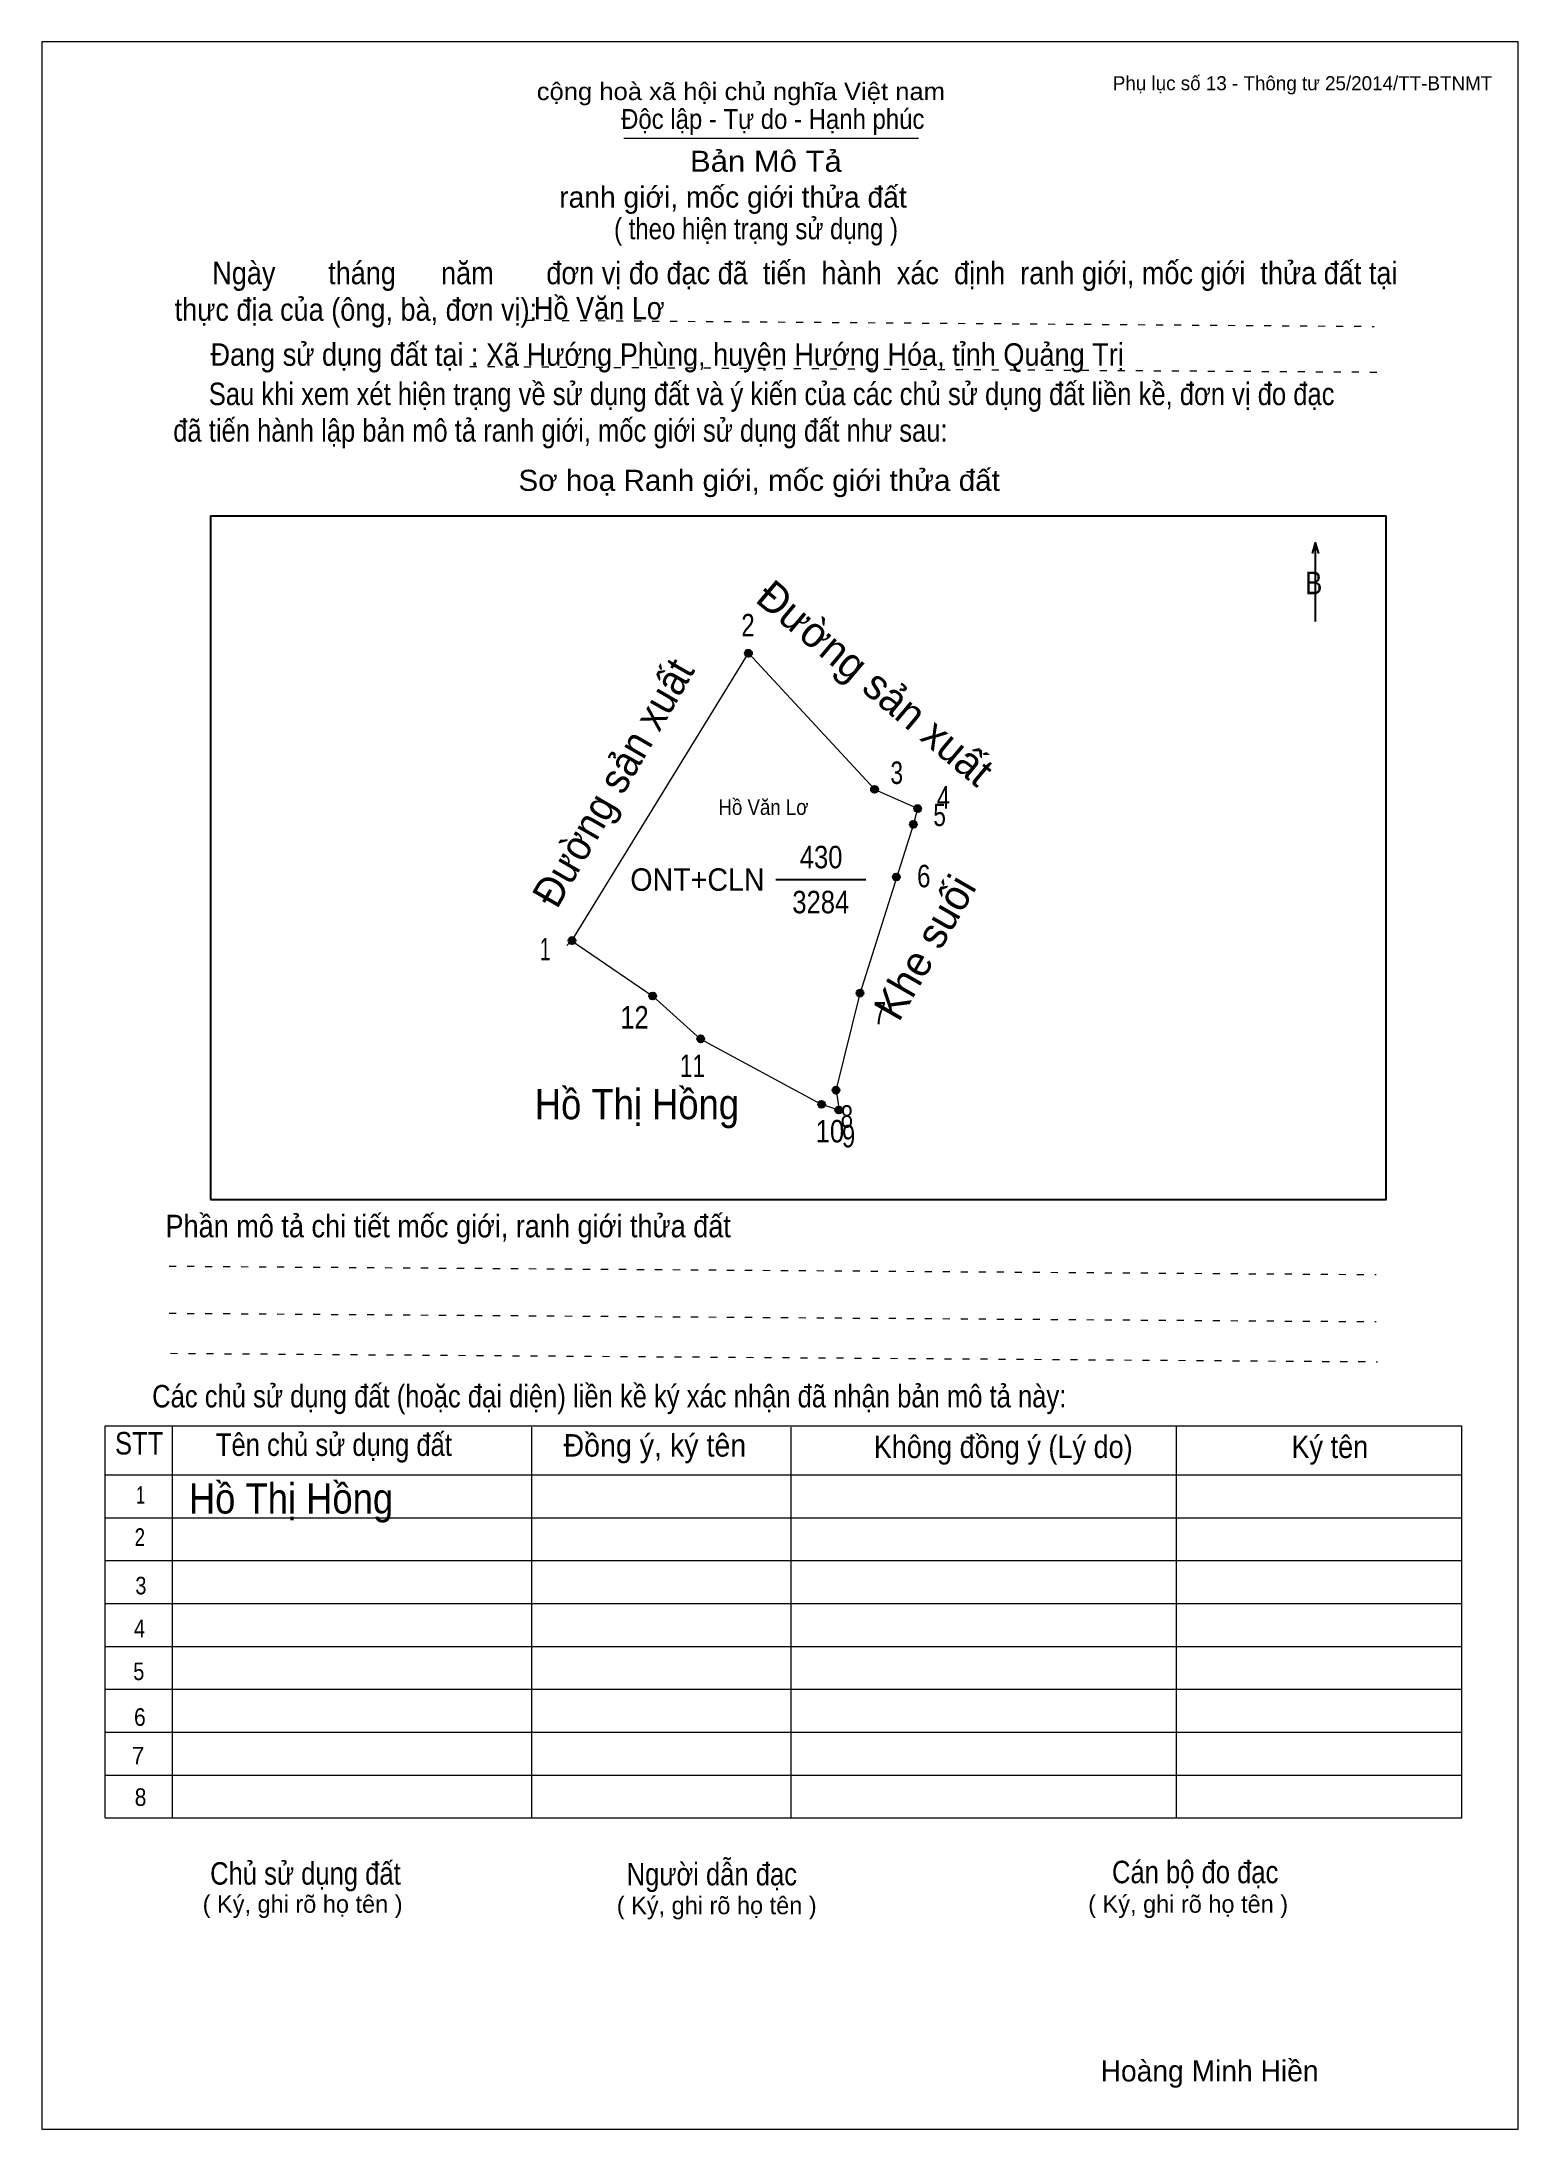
# Model space of a CAD drawing. Header units: centimetres. Extents: x 0 to 21, y 0 to 29.7.
import ezdxf
from ezdxf.enums import TextEntityAlignment as Align

# ---------------------------------------------------------------- set-up
doc = ezdxf.new("R2010")
doc.units = ezdxf.units.CM
doc.header["$LTSCALE"] = 0.13
doc.linetypes.add('DOTTED', pattern=[1.5, 0.3, -1.2])
for name, color, linetype, lineweight in [('1', 7, 'Continuous', 13), ('32', 7, 'Continuous', 25), ('33', 7, 'Continuous', 25), ('61', 7, 'Continuous', 13), ('62', 7, 'Continuous', 13)]:
    doc.layers.add(name, color=color, linetype=linetype, lineweight=lineweight)
for name, color, linetype in [('34', 7, 'Continuous'), ('45', 7, 'Continuous'), ('63', 7, 'Continuous')]:
    doc.layers.add(name, color=color, linetype=linetype)

msp = doc.modelspace()

# ---------------------------------------------------------------- hatches: boundary and pattern name
at = {"layer": '32'}
for points in [[(10.1016, 21.0004, 1), (10.0016, 21.0004, 1)], [(11.8946, 19.0639, 1), (11.7946, 19.0639, 1)], [(12.5093, 18.7907, 1), (12.4093, 18.7907, 1)], [(12.4462, 18.5647, 1), (12.3462, 18.5647, 1)], [(12.2045, 17.816, 1), (12.1045, 17.816, 1)], [(7.5914, 16.9123, 1), (7.4914, 16.9123, 1)], [(8.739, 16.1234, 1), (8.639, 16.1234, 1)], [(11.6888, 16.1643, 1), (11.5888, 16.1643, 1)], [(9.4203, 15.5138, 1), (9.3203, 15.5138, 1)], [(11.1416, 14.5814, 1), (11.0416, 14.5814, 1)], [(11.3474, 14.7837, 1), (11.2474, 14.7837, 1)], [(11.3869, 14.5004, 1), (11.2869, 14.5004, 1)]]:
    msp.add_hatch(color=256, dxfattribs=at).paths.add_polyline_path(points)

# ---------------------------------------------------------------- linework, layer by layer
at = {"layer": '1'}
msp.add_lwpolyline([(21, 0), (21, 29.7), (0, 29.7), (0, 0)], close=True, dxfattribs=at)
at = {"layer": '32'}
for centre in [(10.0516, 21.0004), (11.8446, 19.0639), (12.4593, 18.7907), (12.3962, 18.5647), (12.1545, 17.816), (7.5414, 16.9123), (8.689, 16.1234), (11.6388, 16.1643), (9.3703, 15.5138), (11.0916, 14.5814), (11.2974, 14.7837), (11.3369, 14.5004)]:
    msp.add_circle(centre, 0.05, dxfattribs=at)
at = {"layer": '33'}
msp.add_line((10.44, 17.78), (11.72, 17.78), dxfattribs=at)
at = {"layer": '61'}
msp.add_line((7.54, 16.91), (7.47, 16.84), dxfattribs=at)
for points in [[(7.54, 16.91), (10.05, 21), (11.85, 19.06), (12.46, 18.79)], [(11.3, 14.78), (11.64, 16.16), (12.16, 17.81), (12.4, 18.56), (12.46, 18.79)], [(7.54, 16.91), (8.69, 16.12), (9.37, 15.51)], [(11.3, 14.78), (11.34, 14.5), (11.09, 14.58), (9.37, 15.51)]]:
    msp.add_lwpolyline(points, dxfattribs=at)
at = {"layer": '62'}
for p, q in [((8.28, 28.33), (12.47, 28.33)), ((0.9, 10.01), (20.2, 10.01)), ((0.9, 4.43), (0.9, 10.01)), ((1.86, 4.43), (1.86, 10.01)), ((6.97, 4.43), (6.97, 9.99)), ((10.66, 4.43), (10.66, 9.99)), ((16.14, 4.43), (16.14, 10.01)), ((20.2, 4.43), (20.2, 10.01)), ((0.9, 9.31), (20.2, 9.31)), ((0.9, 8.7), (20.2, 8.7)), ((0.9, 8.09), (20.2, 8.09)), ((0.9, 7.48), (20.2, 7.48)), ((0.9, 6.87), (20.2, 6.87)), ((0.9, 6.26), (20.2, 6.26)), ((0.9, 5.65), (20.2, 5.65)), ((0.9, 5.04), (20.2, 5.04)), ((0.9, 4.43), (20.2, 4.43))]:
    msp.add_line(p, q, dxfattribs=at)
at = {"layer": '62', "linetype": 'DOTTED'}
for p, q in [((6.89, 25.74), (18.95, 25.65)), ((6.09, 25.08), (19.04, 25)), ((1.81, 12.28), (18.98, 12.16)), ((1.81, 11.61), (18.98, 11.49)), ((1.83, 11.04), (19, 10.92))]:
    msp.add_line(p, q, dxfattribs=at)
at = {"layer": '62', "lineweight": 25}
for p, q in [((18.11, 22.58), (18.11, 21.45)), ((18.11, 22.57), (18.07, 22.42)), ((18.11, 22.57), (18.16, 22.42))]:
    msp.add_line(p, q, dxfattribs=at)
msp.add_lwpolyline([(2.4, 13.23), (19.12, 13.23), (19.12, 22.95), (2.4, 22.95)], close=True, dxfattribs=at)

# ---------------------------------------------------------------- texts
at = {"layer": '32'}
for s, width, p in [('2', 0.8, (10.045, 21.24)), ('3', 0.75, (12.16, 19.14)), ('4', 0.8, (12.825, 18.79)), ('5', 0.75, (12.77, 18.54)), ('6', 0.8, (12.545, 17.67)), ('1', 0.65, (7.16, 16.63)), ('7', 0.75, (11.92, 15.72)), ('12', 0.85, (8.43, 15.66)), ('11', 0.75, (9.255, 14.97)), ('8', 0.75, (11.45, 14.25)), ('10', 0.85, (11.21, 14.04)), ('9', 0.8, (11.475, 13.97))]:
    msp.add_text(s, height=0.32, dxfattribs=dict(at, width=width)).set_placement(p, align=Align.CENTER)
at = {"layer": '33', "width": 0.85}
for s, p in [('430', (11.085, 17.94)), ('3284', (11.08, 17.3))]:
    msp.add_text(s, height=0.32, dxfattribs=at).set_placement(p, align=Align.CENTER)
at = {"layer": '33', "width": 0.95}
msp.add_text('ONT+CLN', height=0.32, dxfattribs=at).set_placement((10.28, 17.62), align=Align.RIGHT)
at = {"layer": '34', "width": 0.9}
msp.add_text('Hồ Văn Lơ       ', height=0.32, dxfattribs=at).set_placement((7, 25.75))
at = {"layer": '45'}
for s, height, rotation, p in [('Đường sản xuất', 0.4294, 320, (11.717, 20.4123)), ('Khe suối', 0.43, 60, (12.7486, 16.7075))]:
    msp.add_text(s, height=height, rotation=rotation, dxfattribs=at).set_placement(p, align=Align.CENTER)
at = {"layer": '45', "width": 0.95}
msp.add_text('Đường sản xuất', height=0.4296, rotation=60, dxfattribs=at).set_placement((8.3126, 19.0526), align=Align.CENTER)
at = {"layer": '45', "width": 0.9}
for s, height, p in [('Hồ Văn Lơ', 0.2203, (10.265, 18.7)), ('Hồ Thị Hồng', 0.43, (8.465, 14.37)), ('Hồ Thị Hồng', 0.43, (3.545, 8.76))]:
    msp.add_text(s, height=height, dxfattribs=at).set_placement(p, align=Align.CENTER)
at = {"layer": '62'}
for s, height, width, p in [('cộng hoà xã hội chủ nghĩa Việt nam', 0.2474, 1.1, (7.04, 28.87)), ('Độc lập - Tự do - Hạnh phúc', 0.2828, 0.9, (8.24, 28.46)), ('Bản Mô Tả', 0.3, 1.1, (9.22, 27.85)), ('( theo hiện trạng sử dụng )', 0.3, 0.85, (8.14, 26.89)), ('     Ngày       tháng      năm       đơn vị đo đạc đã  tiến  hành  xác  định  ranh giới, mốc giới  thửa đất tại ', 0.32, 0.9, (1.89, 26.25)), ('thực địa của (ông, bà, đơn vị): ', 0.32, 0.9, (1.89, 25.73)), ('Đang sử dụng đất tại : Xã Hướng Phùng, huyện Hướng Hóa, tỉnh Quảng Trị', 0.32, 0.9, (2.4, 25.09)), ('     Sau khi xem xét hiện trạng về sử dụng đất và ý kiến của các chủ sử dụng đất liền kề, đơn vị đo đạc ', 0.32, 0.85, (1.87, 24.53)), ('đã tiến hành lập bản mô tả ranh giới, mốc giới sử dụng đất như sau:', 0.32, 0.85, (1.87, 24.01)), ('Sơ hoạ Ranh giới, mốc giới thửa đất', 0.3, 1.05, (6.78, 23.31)), ('B', 0.32, 0.85, (17.97, 21.84)), ('Phần mô tả chi tiết mốc giới, ranh giới thửa đất ', 0.32, 0.9, (1.76, 12.69)), ('Các chủ sử dụng đất (hoặc đại diện) liền kề ký xác nhận đã nhận bản mô tả này:', 0.32, 0.85, (1.57, 10.27))]:
    msp.add_text(s, height=height, dxfattribs=dict(at, width=width)).set_placement(p)
msp.add_text('ranh giới, mốc giới thửa đất', height=0.3, dxfattribs=at).set_placement((7.36, 27.34))
for s, height, width, p in [('STT', 0.32, 0.85, (1.385, 9.6)), ('Tên chủ sử dụng đất', 0.32, 0.85, (4.155, 9.58)), ('Đồng ý, ký tên', 0.32, 0.95, (8.72, 9.57)), ('Không đồng ý (Lý do)', 0.32, 0.9, (13.675, 9.55)), ('Ký tên', 0.32, 0.9, (18.32, 9.55)), ('1', 0.25, 0.7, (1.405, 8.9)), ('2', 0.25, 0.8, (1.395, 8.3)), ('3', 0.25, 0.85, (1.41, 7.61)), ('4', 0.25, 0.85, (1.39, 7)), ('5', 0.25, 0.85, (1.38, 6.39)), ('6', 0.25, 0.9, (1.395, 5.74)), ('7', 0.25, 0.95, (1.37, 5.19)), ('8', 0.25, 0.9, (1.405, 4.6)), ('Người dẫn đạc', 0.32, 0.85, (9.53, 3.47)), ('Chủ sử dụng đất', 0.32, 0.85, (3.75, 3.48)), ('Cán bộ đo đạc', 0.32, 0.85, (16.405, 3.5))]:
    msp.add_text(s, height=height, dxfattribs=dict(at, width=width)).set_placement(p, align=Align.CENTER)
for p in [(3.71, 3.08), (9.6, 3.06), (16.305, 3.08)]:
    msp.add_text('( Ký, ghi rõ họ tên )', height=0.25, dxfattribs=at).set_placement(p, align=Align.CENTER)
at = {"layer": '63'}
msp.add_text('Phụ lục số 13 - Thông tư 25/2014/TT-BTNMT', height=0.2, dxfattribs=at).set_placement((20.63, 29.01), align=Align.RIGHT)
msp.add_text('Hoàng Minh Hiền', height=0.3, dxfattribs=at).set_placement((16.61, 0.68), align=Align.CENTER)

doc.saveas('drawing.dxf')
